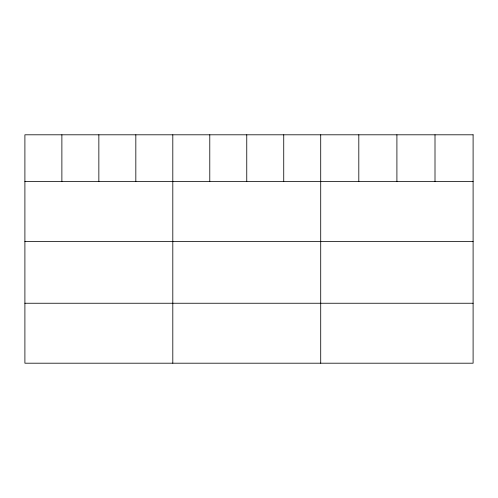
<?xml version="1.0" encoding="UTF-8"?>
<svg xmlns="http://www.w3.org/2000/svg" width="498" height="498" viewBox="0 0 498 498"><rect width="100%" height="100%" fill="white"/><g stroke="black" fill="none" stroke-linecap="round" stroke-linejoin="round"><path stroke-width="0.75" d="M24.9 181.521L473.1 181.521M24.9 241.474L473.1 241.474M24.9 303.245L473.1 303.245M435.003 134.802L435.003 181.521M396.906 134.802L396.906 181.521M358.809 134.802L358.809 181.521M320.712 134.802L320.712 363.198M283.736 134.802L283.736 181.521M246.759 134.802L246.759 181.521M209.783 134.802L209.783 181.521M172.806 134.802L172.806 363.198M135.829 134.802L135.829 181.521M98.853 134.802L98.853 181.521M61.877 134.802L61.877 181.521M473.1 134.802L24.9 134.802L24.9 363.198L473.1 363.198L473.1 134.802"/></g></svg>
